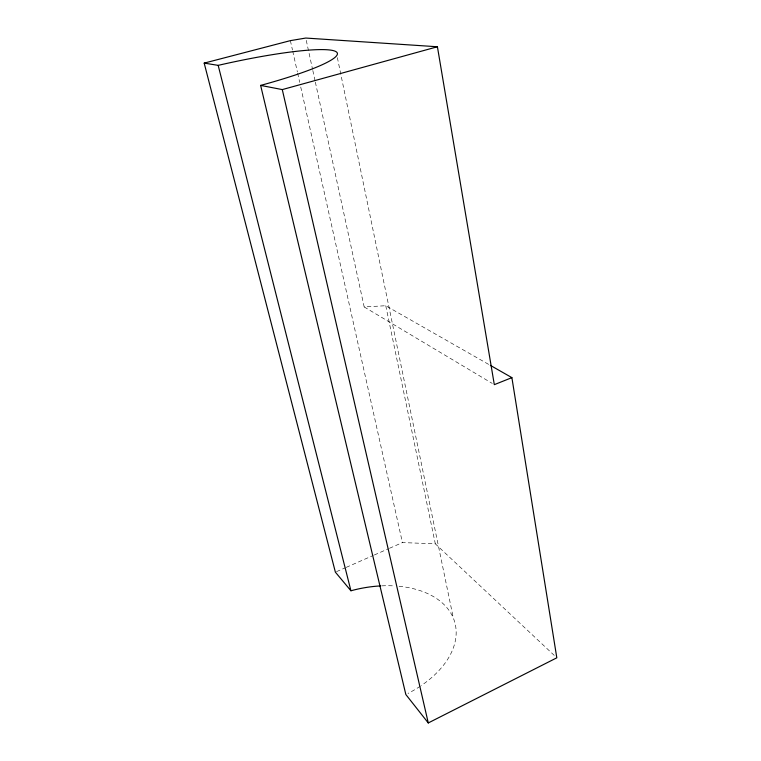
<?xml version="1.0" encoding="UTF-8"?>
<svg xmlns="http://www.w3.org/2000/svg" width="761" height="761" viewBox="0 0 761 761"><rect width="100%" height="100%" fill="white"/><g stroke="black" fill="none" stroke-linecap="round" stroke-linejoin="round"><path stroke-width="0.57" stroke-dasharray="3.81 2.85" d="M336.467 571.673L345.123 567.858M346.198 567.383L373.232 555.463M374.317 554.988L388.367 548.786M389.451 548.31L402.426 542.583L435.311 543.82L554.236 655.383M315.339 82.093L364.177 306.94L385.751 305.722L490.35 365.356M364.177 306.94L492.291 383.439M290.379 40.637L292.452 49.912M292.709 51.073L297.37 71.934M297.627 73.094L299.701 82.369M300.728 87.001L402.426 542.583M306.274 40.371L312.562 69.346M312.819 70.507L315.083 80.932M385.751 305.722L435.311 543.82M337.361 57.589L453.356 618.189M399.04 586.265A92.623 58.559 -15.8 0 1 455.259 624.21A92.623 58.559 -15.8 0 1 421.242 685.575M420.281 686.222A92.623 58.559 -15.8 0 1 407.991 693.433M381.87 585.846A92.623 58.559 -15.8 0 1 394.198 585.894"/><path stroke-width="1.14" d="M380.728 585.903A92.623 58.559 -15.8 0 0 350.935 590.774L335.382 572.158L204.186 63.115L218.179 65.36A118.221 14.878 -12.9 0 1 335.335 51.31A118.221 14.878 -12.9 0 1 260.633 85.403L405.841 694.517L428.272 722.95L556.814 657.808L511.887 377.637L490.35 365.356M511.887 377.637L494.317 384.657L437.413 46.763L305.77 38.05L290.379 40.637L204.186 63.115M260.633 85.403L282.283 89.589L437.413 46.763M218.179 65.36L350.935 590.774M282.283 89.589L428.272 722.95"/></g></svg>
